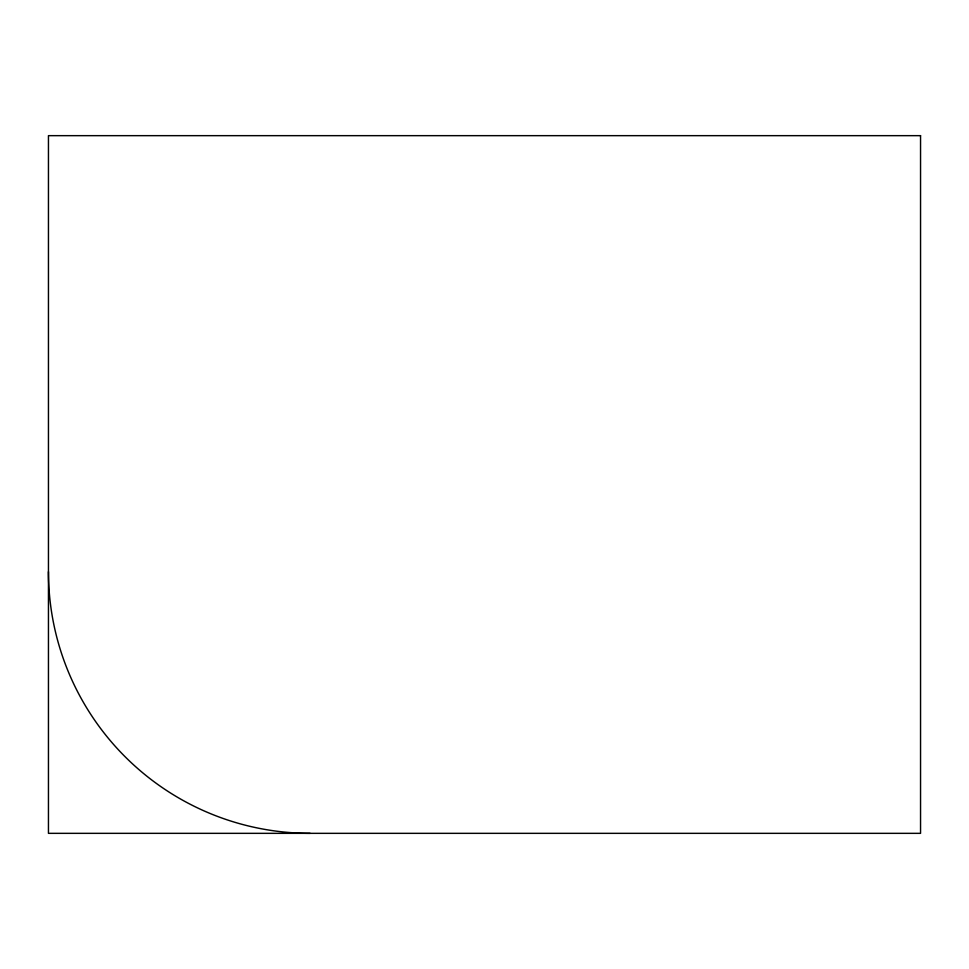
<?xml version="1.0" encoding="UTF-8"?>
<svg xmlns="http://www.w3.org/2000/svg" width="969" height="969" viewBox="0 0 969 969"><rect width="100%" height="100%" fill="white"/><g stroke="black" fill="none" stroke-linecap="round" stroke-linejoin="round"><path stroke-width="1.45" d="M310.08 833.34A261.63 261.63 0 0 1 48.45 571.71M920.55 135.66L48.45 135.66L48.45 833.34L920.55 833.34L920.55 135.66"/></g></svg>
